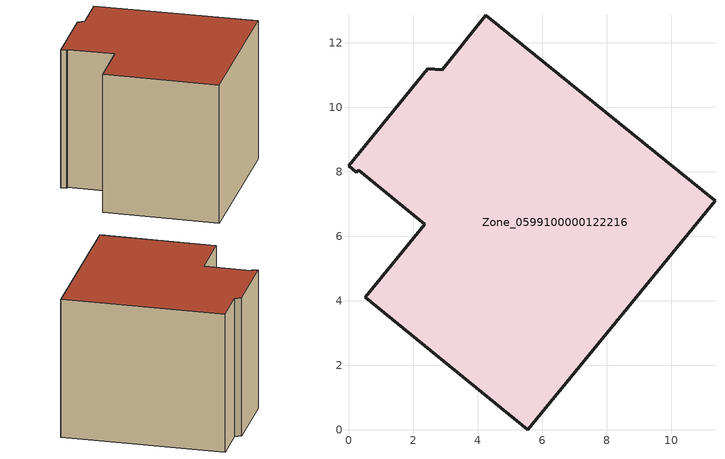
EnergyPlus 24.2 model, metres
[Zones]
Zone_0599100000122216
 floor ground (C_G): 4.26,12.85 11.36,7.1 5.55,0 0.52,4.11 2.37,6.37 0.31,8.05 0.24,7.98 0,8.18 2.45,11.19 2.9,11.16 z0
 wall outside (C_F): 11.36,7.1 4.26,12.85 2.9,11.16 2.45,11.19 0,8.18 0.24,7.98 0.31,8.05 2.37,6.37 0.52,4.11 5.55,0 11.36,7.1 z0:8.11
 roof outside (C_R): 2.45,11.19 0,8.18 0.24,7.98 0.31,8.05 2.37,6.37 0.52,4.11 5.55,0 11.36,7.1 4.26,12.85 2.9,11.16 z8.11
[BUILDING]
Pand.0599100000122216: North Axis=0; Terrain=City; Loads Convergence Tolerance Value=0.04; Temperature Convergence Tolerance Value=0.4; Solar Distribution=FullExterior; Maximum Number of Warmup Days=25; Minimum Number of Warmup Days=1
[Site:Location]
Rotterdam.The.Hague.AP_ZH_NLD Design_Conditions: Latitude=51.96; Longitude=4.45; Time Zone=1; Elevation=-4.5
[SITE:GROUNDTEMPERATURE:BUILDINGSURFACE]
18, 18, 18, 18, 18, 18, 18, 18, 18, 18, 18, 18
[MATERIAL] Thermal Absorptance=0.9; Solar Absorptance=0.7; Visible Absorptance=0.7
Name | Roughness | Thickness | Conductivity | Density | Specific Heat
G.TC.1946-1964 | MediumSmooth | 0.15 | 1 | 540 | 1210
F.TC.1946-1964 | Rough | 0.3 | 0.857143 | 1920 | 840
R.TC.1946-1964 | MediumRough | 0.2 | 0.235294 | 1500 | 1000
[CONSTRUCTION]
C_G: G.TC.1946-1964
C_F: F.TC.1946-1964
C_R: R.TC.1946-1964
[ZONE]
Zone_0599100000122216: Type=1; Multiplier=1; Ceiling Height=Autocalculate; Volume=Autocalculate; Floor Area=autocalculate; Part of Total Floor Area=Yes
[ZONEINFILTRATION:DESIGNFLOWRATE]
Infil_Zone_0599100000122216: Zone or ZoneList or Space or SpaceList=Zone_0599100000122216; Schedule=AlwaysOn; Design Flow Rate Calculation Method=Flow/Area; Flow Rate per Floor Area=0.003; Constant Term Coefficient=1; Temperature Term Coefficient=0; Velocity Term Coefficient=0; Velocity Squared Term Coefficient=0
[HVACTEMPLATE:ZONE:IDEALLOADSAIRSYSTEM]
Zone_0599100000122216: Maximum Heating Supply Air Temperature=50; Minimum Cooling Supply Air Temperature=13; Maximum Heating Supply Air Humidity Ratio=0.0156; Minimum Cooling Supply Air Humidity Ratio=0.0077; Heating Limit=NoLimit; Cooling Limit=NoLimit; Dehumidification Control Type=ConstantSensibleHeatRatio; Cooling Sensible Heat Ratio=0.7; Dehumidification Setpoint=60; Humidification Control Type=None; Humidification Setpoint=30; Outdoor Air Method=None; Outdoor Air Flow Rate per Person=0.00944; Outdoor Air Flow Rate per Zone Floor Area=0; Outdoor Air Flow Rate per Zone=0; Demand Controlled Ventilation Type=None; Outdoor Air Economizer Type=NoEconomizer; Heat Recovery Type=None; Sensible Heat Recovery Effectiveness=0.7; Latent Heat Recovery Effectiveness=0.65
[ZONECONTROL:THERMOSTAT]
ThermostatControl_Zone_0599100000122216: Zone or ZoneList=Zone_0599100000122216; Control Type Schedule=DualSetpointControlType; Control 1=Thermostat_Zone_0599100000122216; Temperature Difference Between Cutout And Setpoint=0
[THERMOSTATSETPOINT:DUALSETPOINT]
Thermostat_Zone_0599100000122216: Heating Setpoint Temperature Schedule=HeatingSetpoint_Zone_0599100000122216; Cooling Setpoint Temperature Schedule=CoolingSetpoint_Zone_0599100000122216
[SCHEDULE:COMPACT]
HeatingSetpoint_Zone_0599100000122216: Through: 12/31, For: AllDays, Until: 24:00, 21
CoolingSetpoint_Zone_0599100000122216: Through: 12/31, For: AllDays, Until: 24:00, 24
DualSetpointControlType: Through: 12/31, For: AllDays, Until: 24:00, 4
AlwaysOn: Through: 12/31, For: AllDays, Until: 24:00, 1
